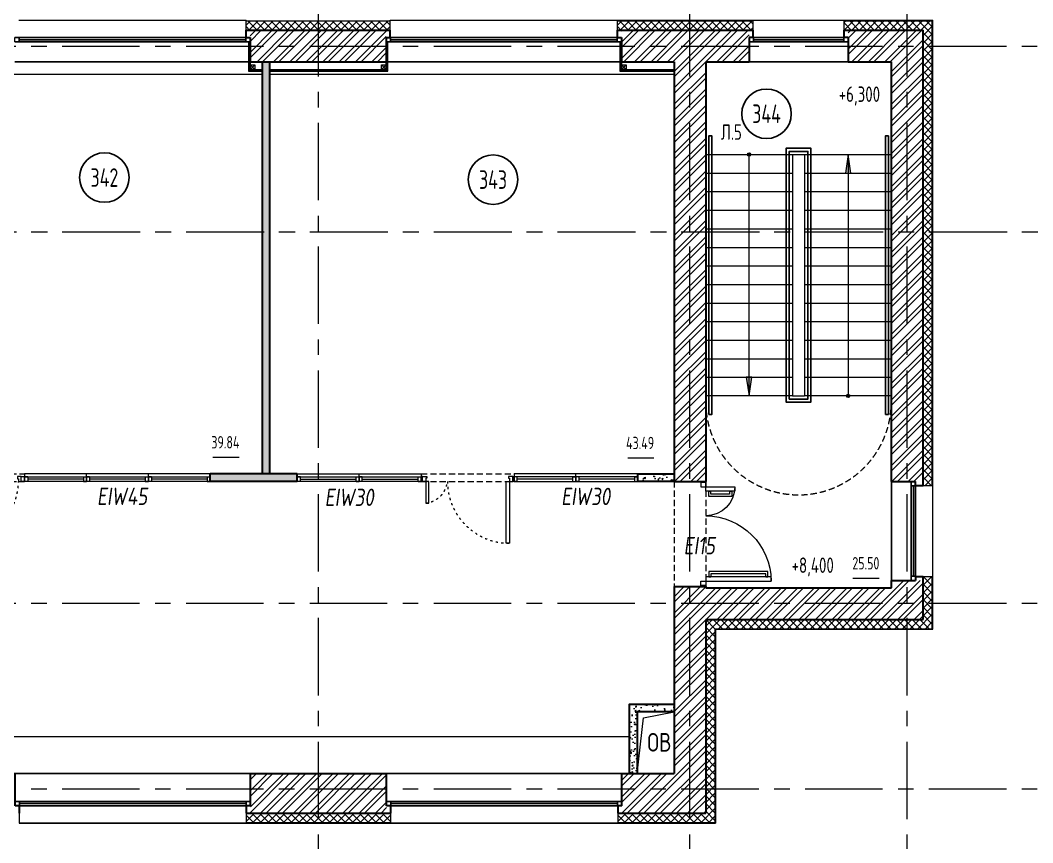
# Model space of a CAD drawing. Header units: millimetres. Extents: x -265044 to 366616, y 0 to 292181.
# Drawn here: x 100831 to 117185, y 114732 to 128021 of the extents above; entities that cross this region are included whole.
import ezdxf
from ezdxf import colors
from ezdxf.entities.mleader import LeaderData, LeaderLine
from ezdxf.enums import TextEntityAlignment as Align
from ezdxf.math import Vec2, Vec3

# ---------------------------------------------------------------- set-up
doc = ezdxf.new("R2010")
doc.units = ezdxf.units.MM
doc.header["$MEASUREMENT"] = 0
for name, pattern in [('ACAD_ISO03W100', [30, 12, -18]), ('ADSK_Штриховая_ш2 п1', [3, 2, -1]), ('CENTER', [2, 1.25, -0.25, 0.25, -0.25])]:
    doc.linetypes.add(name, pattern=pattern)
doc.layers.get('0').update_dxf_attribs({"color": 250, "lineweight": 9})
for name, color, linetype, lineweight in [('_0', 250, 'Continuous', 9), ('АР_Витраж', 4, 'Continuous', 15), ('АР_Двери', 5, 'Continuous', 18), ('АР_Лестницы', 250, 'Continuous', 15), ('АР_Лестницы ограждение', 94, 'Continuous', 25), ('АР_Маркер экспликации', 239, 'Continuous', 13), ('АР_Навесной фасад', 5, 'Continuous', 5), ('АР_Номер помещения', 1, 'Continuous', 25), ('АР_Оси', 193, 'Continuous', 9), ('АР_Отметки', 250, 'Continuous', 15), ('АР_Перегородки газоблок', 165, 'Continuous', 30), ('АР_Перегородки газоблок_Штрих', 165, 'Continuous', 5), ('АР_Подоконники', 163, 'Continuous', 9), ('АР_Помещения_площадь', 19, 'Continuous', 9), ('АР_Сущ Несущая стена', 202, 'Continuous', 30), ('АР_тонкая линия', 250, 'Continuous', 0), ('АР_Утеплитель', 250, 'Continuous', 9), ('АР_Штриховка кирпич', 250, 'Continuous', 9), ('Подвал', 250, 'Continuous', 30), ('ТХ_мебель_стац', 250, 'Continuous', 13)]:
    doc.layers.add(name, color=color, linetype=linetype, lineweight=lineweight)
doc.layers.add('АР_новое окно', color=160, linetype='Continuous')
doc.layers.add('АР_Отверстия', color=251, linetype='Continuous')
doc.layers.add('АР_ПБ_Двери', color=7, linetype='Continuous', lineweight=15, true_color=0xdb0000)
doc.styles.add('ICOCPEUR', font='isocpeur.ttf')
doc.styles.add('ISOCPEUR', font='isocpeur.ttf', dxfattribs={"width": 0.7})
doc.styles.get("Standard").update_dxf_attribs({"font": 'isocpeur.ttf'})
doc.styles.add('Архитект', font='isocpeur.ttf', dxfattribs={"width": 0.8, "oblique": 8})
pattern_1 = [(45, (-893737.25, 164426.86), (-132.58252, 132.58252), []), (45, (-893648.86, 164426.86), (-132.58252, 132.58252), [])]
pattern_2 = [(50, (0, 0), (215.17805, -18.82564), [22.5, -247.5]), (355, (0, 0), (-41.6254, 225.65764), [18, -198]), (100.45144, (17.93, -1.57), (173.55265, 206.832), [19.12206, -210.34263]), (46.1842, (0, 60), (320.1724, -49.6558), [33.75, -371.25]), (96.63564, (26.68, 55.86), (280.3986, 292.2356), [28.6831, -315.5141]), (351.18416, (0, 60), (280.3986, 292.2356), [27, -297]), (21, (30, 45), (179.07212, -120.78567), [22.5, -247.5]), (326, (30, 45), (72.9946, 217.545), [18, -198]), (71.45144, (44.92, 34.93), (252.06671, 96.75935), [19.12206, -210.34263]), (37.5, (0, 0), (3.647957, 99.868156), [0, -195.6, 0, -201, 0, -198.75]), (7.5, (0, 0), (78.92086, 118.323514), [0, -114.6, 0, -191.1, 0, -75.75]), (327.5, (-66.9, 0), (160.14673, -6.76646), [0, -75, 0, -234, 0, -310.5]), (317.5, (-96.9, 0), (174.95585, 30.0315), [0, -97.5, 0, -155.4, 0, -220.5])]

# ---------------------------------------------------------------- blocks, each defined once
blk = doc.blocks.new('*U156')
at = {"layer": 'АР_новое окно', "color": 8, "lineweight": 20}
for p, q in [((0, 3800), (-70, 3800)), ((0, 0), (-70, 0))]:
    blk.add_line(p, q, dxfattribs=at)
at = {"layer": 'АР_новое окно', "color": 8}
for p, q in [((-70, 3800), (-70, 0)), ((-70, 0), (-70, 3800)), ((0, 3800), (0, 0)), ((0, 3730), (-70, 3730)), ((-35, 3730), (-35, 70)), ((0, 70), (-70, 70))]:
    blk.add_line(p, q, dxfattribs=at)
blk = doc.blocks.new('*U158')
at = {"layer": 'АР_новое окно', "color": 8, "lineweight": 20}
for p, q in [((0, 1600), (-70, 1600)), ((0, 0), (-70, 0))]:
    blk.add_line(p, q, dxfattribs=at)
at = {"layer": 'АР_новое окно', "color": 8}
for p, q in [((-70, 1600), (-70, 0)), ((-70, 0), (-70, 1600)), ((0, 1530), (-70, 1530)), ((-35, 1530), (-35, 70)), ((0, 1600), (0, 0)), ((0, 70), (-70, 70))]:
    blk.add_line(p, q, dxfattribs=at)
blk = doc.blocks.new('блок новое окно')
at = {"layer": 'АР_Навесной фасад', "color": 8, "ltscale": 100}
for points in [[(65, -640), (65, -800)], [(3735, -640), (3735, -800)]]:
    blk.add_lwpolyline(points, dxfattribs=at)
at = {"layer": 'АР_новое окно', "color": 8, "ltscale": 100}
for p, q in [((3800, 0), (0, 0)), ((3735, -521), (0, -521))]:
    blk.add_line(p, q, dxfattribs=at)
blk.add_lwpolyline([(65, -800), (3735, -800)], dxfattribs=at)
at = {"layer": 'АР_Сущ Несущая стена', "color": 8, "ltscale": 100}
for p, q in [((0, -521), (0, 0)), ((3800, -521), (3800, 0)), ((65, -521), (0, -521)), ((65, -521), (65, -640)), ((3800, -521), (3735, -521)), ((3735, -521), (3735, -640))]:
    blk.add_line(p, q, dxfattribs=at)
at = {"layer": 'АР_новое окно', "color": 8, "ltscale": 100, "xscale": -1, "rotation": 90}
blk.add_blockref('*U156', (3800, -521), dxfattribs=at)
blk = doc.blocks.new('*U108')
at = {"color": 8, "linetype": 'ByBlock'}
for p, q in [((0, 0), (0, -74)), ((50, 0), (0, 0)), ((0, -74), (0, 0)), ((1000, 0), (0, 0)), ((50, -74), (0, -74)), ((0, -74), (1000, -74)), ((50, 0), (50, -74)), ((950, 0), (50, 0)), ((50, -37), (950, -37)), ((50, -74), (950, -74)), ((950, 0), (1000, 0)), ((950, 0), (950, -74)), ((950, -74), (1000, -74)), ((1000, 0), (1000, -74)), ((1000, -74), (1000, 0))]:
    blk.add_line(p, q, dxfattribs=at)
blk = doc.blocks.new('*U201')
at = {"color": 8}
blk.add_lwpolyline([(-100, 80), (-100, 1010), (-140, 1010), (-140, 80)], close=True, dxfattribs=at)
for points in [[(-1130, 0), (-1130, 80), (-1075, 80), (-1075, 0), (-1130, 0)], [(-1075, 80), (-1075, 0), (-1015, 0), (-1015, 40), (-1030, 40), (-1030, 80), (-1075, 80)], [(-55, 80), (-55, 0), (-115, 0), (-115, 40), (-100, 40), (-100, 80), (-55, 80)], [(0, 0), (0, 80), (-55, 80), (-55, 0), (0, 0)]]:
    blk.add_lwpolyline(points, dxfattribs=at)
at = {"color": 8, "linetype": 'ACAD_ISO03W100', "ltscale": 3}
blk.add_arc((-100, 80), 930, 90, 180, dxfattribs=at)
blk = doc.blocks.new('*U217')
at = {"layer": 'АР_Номер помещения', "color": 8}
blk.add_circle((-20696, 879), 400, dxfattribs=at)
at = {"layer": 'АР_Помещения_площадь', "color": 8}
blk.add_line((-18520, -3645), (-18942, -3645), dxfattribs=at)
at = {"color": 8, "style": 'ISOCPEUR', "width": 0.7, "flags": 1}
blk.add_attdef('КАТЕГОРИЯ', (-499, -2092), '', height=250, dxfattribs=at)
at = {"layer": 'АР_Номер помещения', "color": 8, "style": 'ISOCPEUR', "width": 0.7}
blk.add_attdef('НОМЕР_ПОМЕЩЕНИЯ', text='', height=300, dxfattribs=at).set_placement((-20696, 879), align=Align.MIDDLE_CENTER)
at = {"layer": 'АР_Помещения_площадь', "color": 8, "lineweight": 30, "width": 0.7, "flags": 104}
blk.add_attdef('ИМЯ_ПОМЕЩЕНИЯ', text='', height=100, dxfattribs=at).set_placement((158, 1217), align=Align.MIDDLE_CENTER)
at = {"layer": 'АР_Помещения_площадь', "color": 8, "style": 'ISOCPEUR', "width": 0.7}
blk.add_attdef('ПЛОЩАДЬ_ПОМЕЩЕНИЯ', text='', height=200, dxfattribs=at).set_placement((-18515, -3398), align=Align.MIDDLE_RIGHT)
blk = doc.blocks.new('*U218')
at = {"layer": 'АР_Номер помещения', "color": 8}
blk.add_circle((-19382, 846), 400, dxfattribs=at)
at = {"layer": 'АР_Помещения_площадь', "color": 8}
blk.add_line((-16785, -3656), (-17207, -3656), dxfattribs=at)
at = {"color": 8, "style": 'ISOCPEUR', "width": 0.7, "flags": 1}
blk.add_attdef('КАТЕГОРИЯ', (-499, -2092), '', height=250, dxfattribs=at)
at = {"layer": 'АР_Номер помещения', "color": 8, "style": 'ISOCPEUR', "width": 0.7}
blk.add_attdef('НОМЕР_ПОМЕЩЕНИЯ', text='', height=300, dxfattribs=at).set_placement((-19382, 846), align=Align.MIDDLE_CENTER)
at = {"layer": 'АР_Помещения_площадь', "color": 8, "lineweight": 30, "width": 0.7, "flags": 104}
blk.add_attdef('ИМЯ_ПОМЕЩЕНИЯ', text='', height=100, dxfattribs=at).set_placement((158, 1217), align=Align.MIDDLE_CENTER)
at = {"layer": 'АР_Помещения_площадь', "color": 8, "style": 'ISOCPEUR', "width": 0.7}
blk.add_attdef('ПЛОЩАДЬ_ПОМЕЩЕНИЯ', text='', height=200, dxfattribs=at).set_placement((-16780, -3409), align=Align.MIDDLE_RIGHT)
blk = doc.blocks.new('*U219')
at = {"layer": 'АР_Номер помещения', "color": 8}
blk.add_circle((-16724, 2632), 400, dxfattribs=at)
at = {"layer": 'АР_Помещения_площадь', "color": 8}
blk.add_line((-14907, -4877), (-15329, -4877), dxfattribs=at)
at = {"color": 8, "style": 'ISOCPEUR', "width": 0.7, "flags": 1}
blk.add_attdef('КАТЕГОРИЯ', (-499, -2092), '', height=250, dxfattribs=at)
at = {"layer": 'АР_Номер помещения', "color": 8, "style": 'ISOCPEUR', "width": 0.7}
blk.add_attdef('НОМЕР_ПОМЕЩЕНИЯ', text='', height=300, dxfattribs=at).set_placement((-16724, 2632), align=Align.MIDDLE_CENTER)
at = {"layer": 'АР_Помещения_площадь', "color": 8, "lineweight": 30, "width": 0.7, "flags": 104}
blk.add_attdef('ИМЯ_ПОМЕЩЕНИЯ', text='', height=100, dxfattribs=at).set_placement((158, 1217), align=Align.MIDDLE_CENTER)
at = {"layer": 'АР_Помещения_площадь', "color": 8, "style": 'ISOCPEUR', "width": 0.7}
blk.add_attdef('ПЛОЩАДЬ_ПОМЕЩЕНИЯ', text='', height=200, dxfattribs=at).set_placement((-14902, -4630), align=Align.MIDDLE_RIGHT)
blk = doc.blocks.new('Полуторная_на лестницу')
at = {"color": 8}
for points in [[(75, 80), (75, 1080), (125, 1080), (125, 80)], [(1375, 430), (1375, 80), (1425, 80), (1425, 430)]]:
    blk.add_lwpolyline(points, close=True, dxfattribs=at)
for points in [[(0, 0), (0, 80), (20, 80), (20, 0), (0, 0)], [(20, 80), (20, 0), (90, 0), (90, 30), (75, 30), (75, 80), (20, 80)], [(1480, 80), (1480, 0), (1410, 0), (1410, 30), (1425, 30), (1425, 80), (1480, 80)], [(1500, 0), (1500, 80), (1480, 80), (1480, 0), (1500, 0)]]:
    blk.add_lwpolyline(points, dxfattribs=at)
at = {"color": 8, "linetype": 'ACAD_ISO03W100', "ltscale": 3}
for centre, radius, start, end in [((75, 80), 1000, 0, 90), ((1465, 40), 392, 95.9075, 174.0925)]:
    blk.add_arc(centre, radius, start, end, dxfattribs=at)
blk = doc.blocks.new('*U111')
at = {"color": 8, "linetype": 'ByBlock'}
for p, q in [((0, 0), (0, -74)), ((50, 0), (0, 0)), ((0, -74), (0, 0)), ((1000, 0), (0, 0)), ((50, -74), (0, -74)), ((0, -74), (1000, -74)), ((50, 0), (50, -74)), ((950, 0), (50, 0)), ((50, -37), (950, -37)), ((50, -74), (950, -74)), ((950, 0), (1000, 0)), ((950, 0), (950, -74)), ((950, -74), (1000, -74)), ((1000, 0), (1000, -74)), ((1000, -74), (1000, 0))]:
    blk.add_line(p, q, dxfattribs=at)
blk = doc.blocks.new('_DotSmall')
at = {"color": 8, "linetype": 'ByBlock', "const_width": 0.5}
blk.add_lwpolyline([(-0.0625, 0, 1), (0.0625, 0, 1)], format="xyb", close=True, dxfattribs=at)
blk = doc.blocks.new('1700-2')
at = {"color": 8}
for points in [[(-471, 1443), (0, 1443), (0, 1513), (-471, 1513)], [(0, -13), (-1055, -13), (-1055, 57), (0, 57)]]:
    blk.add_lwpolyline(points, close=True, dxfattribs=at)
for points in [[(80, 1600), (0, 1600), (0, 1583), (80, 1583), (80, 1600)], [(0, 1583), (80, 1583), (80, 1513), (50, 1513), (50, 1513), (0, 1513), (0, 1583)], [(-386, 1443), (-421, 1443), (-421, 1358), (-50, 1358), (-50, 1443), (-85, 1443)], [(-386, 1443), (-386, 1393), (-85, 1393), (-85, 1443)], [(-970, 57), (-1005, 57), (-1005, 142), (-50, 142), (-50, 57), (-85, 57)], [(-970, 57), (-970, 107), (-85, 107), (-85, 57)], [(0, -83), (80, -83), (80, -13), (50, -13), (50, -13), (0, -13), (0, -83)], [(80, -100), (0, -100), (0, -83), (80, -83), (80, -100)]]:
    blk.add_lwpolyline(points, dxfattribs=at)
for centre, radius, start, end in [((0, 1513), 471, 180, 270), ((0, -13), 1055, 90, 180)]:
    blk.add_arc(centre, radius, start, end, dxfattribs=at)
blk = doc.blocks.new('A$Ce02d65bd')
at = {"color": 8, "ltscale": 100}
for points in [[(0, 0), (0, 75), (75, 75), (75, 0), (0, 0)], [(0, 0), (75, 75)], [(0, 75), (75, 0)]]:
    blk.add_lwpolyline(points, dxfattribs=at)
blk = doc.blocks.new('*U23')
h = blk.add_hatch(color=8)
h.dxf.hatch_style = 1
edge = h.paths.add_edge_path()
edge.add_arc((0, 0), 27.6, 359.64, 719.64)
h = blk.add_hatch(color=8)
h.dxf.hatch_style = 1
h.paths.add_polyline_path([(3600, -44), (3600, 44), (3900, 0)])
at = {"color": 8}
blk.add_line((3900, 0), (0, 0), dxfattribs=at)
blk.add_lwpolyline([(3600, 44), (3600, -44), (3900, 0), (3600, 44)], dxfattribs=at)
blk.add_circle((0, 0), 27.6, dxfattribs=at)

msp = doc.modelspace()

# ---------------------------------------------------------------- hatches: boundary and pattern name
at = {"layer": 'АР_Перегородки газоблок_Штрих', "ltscale": 100}
h = msp.add_hatch(dxfattribs=at)
h.set_pattern_fill('AR-CONC', color=8, scale=30)
h.set_pattern_definition(pattern_2)
h.paths.add_polyline_path([(104863, 127350.7), (104743, 127350.7), (104743.2, 121915.6), (104743, 121915.6), (104743, 120690.7), (103901.2, 120690.7), (103901.2, 120570.8), (105306.3, 120570.7), (105306.3, 120690.7), (104863, 120690.7)])
h = msp.add_hatch(dxfattribs=at)
h.set_pattern_fill('AR-CONC', color=8, scale=30)
h.set_pattern_definition(pattern_2)
h.paths.add_polyline_path([(110806.3, 120690.7), (111392.4, 120690.7), (111392.4, 120570.7), (110806.3, 120570.7)])
h = msp.add_hatch(dxfattribs=at)
h.set_pattern_fill('AR-CONC', color=8, scale=30)
h.set_pattern_definition(pattern_2)
h.paths.add_polyline_path([(110672.9, 115850.7), (110792.9, 115850.7), (110792.9, 116849.3), (111392.4, 116849.3), (111392.4, 116969.3), (110672.9, 116969.3)])
at = {"layer": 'АР_Утеплитель', "ltscale": 100}
h = msp.add_hatch(dxfattribs=at)
h.set_pattern_fill('ANSI37', color=8, scale=700)
h.set_pattern_definition([(45, (-871562.575, 163752.83), (-61.871843, 61.871843), []), (135, (-871562.575, 163752.83), (-61.871843, -61.871843), [])])
h.paths.add_polyline_path([(106807.4, 127860.7), (104477.4, 127860.7), (104477.4, 128010.7), (106807.4, 128010.7)])
h = msp.add_hatch(dxfattribs=at)
h.set_pattern_fill('ANSI37', color=8, scale=700)
h.set_pattern_definition([(45, (-865562.575, 163752.83), (-61.871843, 61.871843), []), (135, (-865562.575, 163752.83), (-61.871843, -61.871843), [])])
h.paths.add_polyline_path([(112667.4, 127860.7), (110477.4, 127860.7), (110477.4, 128010.7), (112667.4, 128010.7)])
h = msp.add_hatch(dxfattribs=at)
h.set_pattern_fill('ANSI37', color=8, scale=700, angle=90)
h.set_pattern_definition([(135, (66740.25, -855534.29), (-61.871843, -61.871843), []), (225, (66740.25, -855534.29), (61.871843, -61.871843), [])])
h.paths.add_polyline_path([(115412.4, 127860.7), (115412.4, 120505.7), (115562.4, 120505.7), (115562.4, 128010.7), (114137.4, 128010.7), (114137.4, 127860.7)])
h = msp.add_hatch(dxfattribs=at)
h.set_pattern_fill('ANSI37', color=8, scale=700)
h.set_pattern_definition([(45, (-865557.575, 163882.83), (-61.871843, 61.871843), []), (135, (-865557.575, 163882.83), (-61.871843, -61.871843), [])])
h.paths.add_polyline_path([(111902.4, 115210.7), (110482.4, 115210.7), (110482.4, 115060.7), (112052.4, 115060.7), (112052.4, 118190.7), (115562.4, 118190.7), (115562.4, 119035.7), (115412.4, 119035.7), (115412.4, 118340.7), (111902.4, 118340.7)])
h = msp.add_hatch(dxfattribs=at)
h.set_pattern_fill('ANSI37', color=8, scale=700)
h.set_pattern_definition([(45, (-871557.575, 163882.83), (-61.871843, 61.871843), []), (135, (-871557.575, 163882.83), (-61.871843, -61.871843), [])])
h.paths.add_polyline_path([(106812.4, 115210.7), (104482.4, 115210.7), (104482.4, 115060.7), (106812.4, 115060.7)])
at = {"layer": 'АР_Штриховка кирпич', "ltscale": 100}
h = msp.add_hatch(dxfattribs=at)
h.set_pattern_fill('ANSI32', color=8, scale=500)
h.set_pattern_definition(pattern_1)
h.paths.add_polyline_path([(106742.4, 127860.7), (104542.4, 127860.7), (104542.4, 127350.7), (106742.4, 127350.7)])
h = msp.add_hatch(dxfattribs=at)
h.set_pattern_fill('ANSI32', color=8, scale=500)
h.set_pattern_definition(pattern_1)
h.paths.add_polyline_path([(112602.4, 127860.7), (110542.4, 127860.7), (110542.4, 127350.7), (111392.4, 127350.7), (111392.4, 120570.7), (111902.4, 120570.7), (111902.4, 127350.2), (112602.4, 127350.7)])
h = msp.add_hatch(dxfattribs=at)
h.set_pattern_fill('ANSI32', color=8, scale=500)
h.set_pattern_definition([(45, (-890227.25, 164426.86), (-132.58252, 132.58252), []), (45, (-890138.86, 164426.86), (-132.58252, 132.58252), [])])
h.paths.add_polyline_path([(115412.4, 127860.7), (114202.4, 127860.7), (114202.4, 127350.7), (114902.4, 127350.7), (114902.4, 120570.7), (115412.4, 120570.7), (115412.4, 127350.2)])
h = msp.add_hatch(dxfattribs=at)
h.set_pattern_fill('ANSI32', color=8, scale=500)
h.set_pattern_definition(pattern_1)
h.paths.add_polyline_path([(111902.4, 118340.7), (115412.4, 118340.7), (115412.4, 118970.7), (114902.4, 118970.7), (114902.4, 118850.7), (111902.4, 118850.7), (111902.4, 118870.7), (111392.4, 118870.7), (111392.4, 115850.7), (110547.4, 115850.7), (110547.4, 115210.7), (111902.4, 115210.7)])
h = msp.add_hatch(dxfattribs=at)
h.set_pattern_fill('ANSI32', color=8, scale=500)
h.set_pattern_definition(pattern_1)
h.paths.add_polyline_path([(106747.4, 115850.7), (104547.4, 115850.7), (104547.4, 115210.7), (106747.4, 115210.7)])

# ---------------------------------------------------------------- linework, layer by layer
at = {"color": 8}
for points in [[(104542.4, 127741.8), (104542.4, 127225), (104743, 127225)], [(110542.4, 127741.8), (110542.4, 127225), (111392.4, 127225)], [(104517.4, 127671.8), (104517.4, 127200), (104743, 127200)], [(104529.9, 127671.8), (104529.9, 127212.5), (104743, 127212.5)], [(104863, 127212.5), (106754.9, 127212.5), (106754.9, 127671.8)], [(104863, 127200), (106767.4, 127200), (106767.4, 127671.8)], [(104863, 127225), (106742.4, 127225), (106742.4, 127602.8)], [(110517.4, 127671.8), (110517.4, 127200), (111392.4, 127200)], [(110529.9, 127671.8), (110529.9, 127212.5), (111392.4, 127212.5)]]:
    msp.add_lwpolyline(points, dxfattribs=at)
at = {"layer": 'АР_Лестницы', "color": 8, "ltscale": 100}
for p, q in [((111902.4, 125851.4), (114899.4, 125851.4)), ((111902.4, 125551.4), (113302.4, 125551.4)), ((113502.4, 125551.4), (114902.4, 125551.4)), ((111902.4, 125251.4), (113302.4, 125251.4)), ((113502.4, 125251.4), (114902.4, 125251.4)), ((111902.4, 124951.4), (113302.4, 124951.4)), ((113502.4, 124951.4), (114902.4, 124951.4)), ((111902.4, 124651.4), (113302.4, 124651.4)), ((113502.4, 124651.4), (114902.4, 124651.4)), ((111902.4, 124351.4), (113302.4, 124351.4)), ((113502.4, 124351.4), (114902.4, 124351.4)), ((111902.4, 124051.4), (113302.4, 124051.4)), ((113502.4, 124051.4), (114902.4, 124051.4)), ((111902.4, 123751.4), (113302.4, 123751.4)), ((113502.4, 123751.4), (114902.4, 123751.4)), ((111902.4, 123451.4), (113302.4, 123451.4)), ((113502.4, 123451.4), (114902.4, 123451.4)), ((111902.4, 123151.4), (113302.4, 123151.4)), ((113502.4, 123151.4), (114902.4, 123151.4)), ((111902.4, 122851.4), (113302.4, 122851.4)), ((113502.4, 122851.4), (114902.4, 122851.4)), ((111902.4, 122551.4), (113302.4, 122551.4)), ((113502.4, 122551.4), (114902.4, 122551.4)), ((111902.4, 122251.4), (113302.4, 122251.4)), ((113502.4, 122251.4), (114902.4, 122251.4))]:
    msp.add_line(p, q, dxfattribs=at)
for points in [[(111902.4, 125851.4), (113302.4, 125851.4), (113302.4, 121951.4), (111902.4, 121951.4)], [(113504.4, 125851.4), (114899.4, 125851.4), (114899.4, 121951.4), (113504.4, 121951.4)]]:
    msp.add_lwpolyline(points, close=True, dxfattribs=at)
at = {"layer": 'АР_Лестницы ограждение', "color": 8, "ltscale": 100}
for points in [[(111952.3, 121652.2), (112002.3, 121652.2), (112002.3, 126151.4), (111952.3, 126151.4)], [(114803.7, 121652.2), (114853.7, 121652.2), (114853.7, 126151.4), (114803.7, 126151.4)]]:
    msp.add_lwpolyline(points, close=True, dxfattribs=at)
for points in [[(113200.6, 125951.7), (113200.6, 121955.8)], [(113602.4, 125851.4), (113602.4, 125951.7), (113200.6, 125951.7), (113200.6, 125846.9)], [(113602.4, 125951.7), (113602.4, 121851.1)], [(113250.6, 121955.8), (113250.6, 125901.7)], [(113552.4, 125851.4), (113552.4, 125901.7), (113250.6, 125901.7), (113250.6, 125846.9)], [(113552.4, 121901.1), (113552.4, 125901.7)], [(113602.4, 121951.4), (113602.4, 121851.1), (113200.6, 121851.5), (113200.6, 121956.2)], [(113552.4, 121951.4), (113552.4, 121901.1), (113250.6, 121901.1), (113250.6, 121955.8)]]:
    msp.add_lwpolyline(points, dxfattribs=at)
at = {"layer": 'АР_Навесной фасад', "color": 8, "ltscale": 100}
for p, q in [((104477.4, 128010.7), (106807.4, 128010.7)), ((110477.4, 128020.7), (115572.4, 128020.7)), ((110477.4, 128010.7), (112667.4, 128010.7)), ((114137.4, 128010.7), (115562.4, 128010.7)), ((115562.4, 120505.7), (115562.4, 128010.7)), ((115572.4, 120505.7), (115572.4, 128020.7)), ((115562.4, 118190.7), (115562.4, 119035.7)), ((115572.4, 118180.7), (115572.4, 119035.7)), ((112052.4, 118190.7), (115562.4, 118190.7)), ((112052.4, 118190.7), (112052.4, 115060.7)), ((112062.4, 118180.7), (115572.4, 118180.7)), ((112062.4, 118180.7), (112062.4, 115050.7)), ((104482.4, 115060.7), (106812.4, 115060.7)), ((104482.4, 115050.7), (106812.4, 115050.7)), ((110482.4, 115060.7), (112052.4, 115060.7)), ((110482.4, 115050.7), (112062.4, 115050.7))]:
    msp.add_line(p, q, dxfattribs=at)
for points in [[(100807.4, 128020.7), (104477.4, 128020.7)], [(104477.4, 127860.7), (104477.4, 128020.7)], [(106807.4, 127860.7), (106807.4, 128020.7)], [(106807.4, 128020.7), (110477.4, 128020.7)], [(110477.4, 127860.7), (110477.4, 128020.7)], [(112667.4, 127860.7), (112667.4, 128020.7)], [(114137.4, 127860.7), (114137.4, 128020.7)], [(115412.4, 120505.7), (115572.4, 120505.7)], [(115572.4, 119035.7), (115572.4, 120505.7)], [(115412.4, 119035.7), (115572.4, 119035.7)]]:
    msp.add_lwpolyline(points, dxfattribs=at)
at = {"layer": 'АР_новое окно', "color": 8}
for p, q in [((100742.4, 127350.7), (104542.4, 127350.7)), ((106742.4, 127350.7), (110542.4, 127350.7)), ((112602.4, 127350.7), (114202.4, 127350.7)), ((114902.4, 118970.7), (114902.4, 120570.7))]:
    msp.add_line(p, q, dxfattribs=at)
at = {"layer": 'АР_Оси', "color": 8, "linetype": 'CENTER', "ltscale": 1000}
for p, q in [((105642.4, 134363.2), (105642.4, 78630.8)), ((111642.4, 134363.2), (111642.4, 78630.8)), ((115152.4, 134363.2), (115152.4, 78630.8)), ((45508.7, 127600.7), (128687.1, 127600.7)), ((45508.7, 124600.7), (128687.1, 124600.7)), ((45518.9, 124601), (128697.3, 124601)), ((45508.7, 118600.7), (128687.1, 118600.7)), ((45508.7, 115600.7), (128687.1, 115600.7))]:
    msp.add_line(p, q, dxfattribs=at)
at = {"layer": 'АР_Перегородки газоблок', "color": 8, "ltscale": 100}
for p, q in [((104743, 120690.7), (104743, 127350.7)), ((104863, 120690.7), (104863, 127350.7)), ((105306.3, 120690.7), (103901.2, 120690.7)), ((105306.3, 120570.7), (105306.3, 120690.7)), ((105306.3, 120570.7), (103901.2, 120570.6))]:
    msp.add_line(p, q, dxfattribs=at)
for points in [[(103901.2, 120570.7), (103901.2, 120690.7)], [(111392.4, 120570.7), (110806.3, 120570.7), (110806.3, 120690.7), (111392.4, 120690.7)], [(110672.9, 115850.7), (110672.9, 116969.3), (111392.4, 116969.3)], [(111392.4, 116849.3), (110792.9, 116849.3), (110792.9, 115850.7)]]:
    msp.add_lwpolyline(points, dxfattribs=at)
at = {"layer": 'АР_Подоконники', "color": 8, "ltscale": 100}
for p, q in [((99702.3, 127150.7), (104743, 127150.7)), ((104863, 127150.7), (111392.4, 127150.7))]:
    msp.add_line(p, q, dxfattribs=at)
at = {"layer": 'АР_Сущ Несущая стена', "color": 8, "lineweight": 15, "ltscale": 100}
for p, q in [((100807.4, 127741.8), (104542.4, 127741.8)), ((106807.4, 127741.8), (110477.4, 127741.8)), ((115293.5, 118970.7), (115293.5, 120505.7))]:
    msp.add_line(p, q, dxfattribs=at)
at = {"layer": 'АР_Сущ Несущая стена', "color": 8, "ltscale": 100}
for p, q in [((104477.4, 127860.7), (106807.4, 127860.7)), ((104477.4, 127741.8), (104477.4, 127860.7)), ((104477.4, 127741.8), (104542.4, 127741.8)), ((104542.4, 127741.8), (104542.4, 127350.7)), ((106742.4, 127741.8), (106742.4, 127350.7)), ((106742.4, 127741.8), (106807.4, 127741.8)), ((106807.4, 127741.8), (106807.4, 127860.7)), ((110477.4, 127741.8), (110477.4, 127860.7)), ((110477.4, 127860.7), (112667.4, 127860.7)), ((110477.4, 127741.8), (110542.4, 127741.8)), ((110542.4, 127741.8), (110542.4, 127350.7)), ((112602.4, 127741.8), (112602.4, 127350.7)), ((112667.4, 127741.8), (112602.4, 127741.8)), ((112667.4, 127741.8), (112667.4, 127860.7)), ((114137.4, 127860.7), (115412.4, 127860.7)), ((114137.4, 127741.8), (114137.4, 127860.7)), ((114202.4, 127741.8), (114137.4, 127741.8)), ((114202.4, 127741.8), (114202.4, 127350.7)), ((115412.4, 120505.7), (115412.4, 127860.7)), ((104542.4, 127350.7), (106742.4, 127350.7)), ((110542.4, 127350.7), (111392.4, 127350.7)), ((111392.4, 127350.7), (111392.4, 120570.7)), ((111902.4, 127350.7), (111902.4, 120570.7)), ((111902.4, 127350.7), (112602.4, 127350.7)), ((114202.4, 127350.7), (114902.4, 127350.7)), ((114902.4, 120570.7), (114902.4, 127350.7)), ((111392.4, 120570.7), (111902.4, 120570.7)), ((114902.4, 120570.7), (115293.5, 120570.7)), ((115293.5, 120505.7), (115412.4, 120505.7)), ((114902.4, 118850.7), (114902.4, 118970.7)), ((114902.4, 118970.7), (115293.5, 118970.7)), ((115293.5, 119035.7), (115412.4, 119035.7)), ((115412.4, 118340.7), (115412.4, 119035.7)), ((111392.4, 118870.7), (111392.4, 115850.7)), ((111392.4, 118870.7), (111902.4, 118870.7)), ((111902.4, 118870.7), (111902.4, 118850.7)), ((111902.4, 118850.7), (114902.4, 118850.7)), ((111902.4, 118340.7), (115412.4, 118340.7)), ((111902.4, 118340.7), (111902.4, 115210.7)), ((104547.4, 115850.7), (106747.4, 115850.7)), ((110547.4, 115850.7), (111392.4, 115850.7)), ((104482.4, 115210.7), (106812.4, 115210.7)), ((110482.4, 115210.7), (111902.4, 115210.7))]:
    msp.add_line(p, q, dxfattribs=at)
for points in [[(115293.5, 120505.7), (115293.5, 120570.7)], [(115293.5, 119035.7), (115293.5, 118970.7)]]:
    msp.add_lwpolyline(points, dxfattribs=at)
at = {"layer": 'АР_тонкая линия', "color": 8, "linetype": 'ADSK_Штриховая_ш2 п1', "ltscale": 50}
for p, q in [((99771.2, 120690.7), (100901.2, 120690.8)), ((107305.3, 120690.8), (108806.3, 120690.8)), ((99771.2, 120570.7), (100901.2, 120570.8)), ((107305.3, 120570.8), (108806.3, 120570.8)), ((111392.4, 120570.7), (111392.4, 118870.7)), ((111902.4, 120570.7), (111902.4, 118870.7))]:
    msp.add_line(p, q, dxfattribs=at)
at = {"layer": 'АР_тонкая линия', "color": 8, "ltscale": 100}
for p, q in [((100901.2, 120690.7), (100901.2, 120570.7)), ((103901.2, 120690.7), (100901.2, 120690.7))]:
    msp.add_line(p, q, dxfattribs=at)
for points in [[(101901.2, 120644.7), (101901.2, 120690.7)], [(102901.2, 120644.7), (102901.2, 120690.7)], [(105306.3, 120690.7), (107306.3, 120690.7), (107306.3, 120644.7)], [(106306.3, 120644.7), (106306.3, 120690.7)], [(110806.3, 120690.7), (108806.3, 120690.7), (108806.3, 120644.7)], [(109806.3, 120644.7), (109806.3, 120690.7)], [(110792.9, 115850.7), (110898.3, 116749), (111392.4, 116849.3)]]:
    msp.add_lwpolyline(points, dxfattribs=at)
at = {"layer": 'АР_тонкая линия', "color": 8, "linetype": 'ADSK_Штриховая_ш2 п1', "ltscale": 50}
msp.add_arc((113401.5, 121851.3), 1498.5, 179.99963, 0, dxfattribs=at)
at = {"layer": 'Подвал', "color": 8, "lineweight": 13, "ltscale": 500}
msp.add_line((113302.4, 121951.4), (113499.4, 121951.4), dxfattribs=at)
at = {"layer": 'ТХ_мебель_стац', "color": 8}
msp.add_lwpolyline([(81997.4, 116450.7), (110672.9, 116450.7), (110672.9, 115850.7), (81997.4, 115850.7)], close=True, dxfattribs=at)

# ---------------------------------------------------------------- block references
at = {"color": 8}
for p in [(100747.4, 115850.7), (106747.4, 115850.7)]:
    msp.add_blockref('блок новое окно', p, dxfattribs=at)
at = {"layer": '_0', "color": 8, "lineweight": -3, "ltscale": 500}
for p in [(104542.4, 127225), (106667.4, 127225), (110542.4, 127225)]:
    msp.add_blockref('A$Ce02d65bd', p, dxfattribs=at)
at = {"layer": 'АР_Витраж', "color": 8, "ltscale": 100, "xscale": -1}
for name, p, rotation in [('*U108', (101901.2, 120644.7), 0.0001519656341564257), ('*U108', (102901.2, 120644.7), 0.0001519656341564257), ('*U108', (103901.2, 120644.7), 0.0001519656341564257), ('*U111', (105306.3, 120570.7), 180.0001519656341), ('*U111', (106306.3, 120570.7), 180.0001519656341)]:
    msp.add_blockref(name, p, dxfattribs=dict(at, rotation=rotation))
at = {"layer": 'АР_Витраж', "color": 8, "ltscale": 100, "rotation": 179.9998480343659}
for p in [(109806.3, 120570.7), (110806.3, 120570.7)]:
    msp.add_blockref('*U111', p, dxfattribs=at)
at = {"layer": 'АР_Двери', "color": 8, "rotation": 180}
for name, p in [('*U201', (99771.2, 120650.7)), ('Полуторная_на лестницу', (108806.3, 120650.7))]:
    msp.add_blockref(name, p, dxfattribs=at)
at = {"layer": 'АР_Двери', "color": 8, "lineweight": 30, "ltscale": 100, "xscale": -1}
msp.add_blockref('1700-2', (111902.4, 118970.7), dxfattribs=at)
at = {"layer": 'АР_Лестницы', "color": 8, "ltscale": 75}
for p, rotation in [((112602.4, 125851.4), 269.9999999999999), ((114202.4, 121951.4), 89.99999999999993)]:
    msp.add_blockref('*U23', p, dxfattribs=dict(at, rotation=rotation))
at = {"layer": 'АР_Маркер экспликации', "color": 8}
ref = msp.add_blockref('*U219', (129609.1, 123877.5), dxfattribs=at)
ref.add_attrib('НОМЕР_ПОМЕЩЕНИЯ', '344', dxfattribs={"layer": 'АР_Номер помещения', "color": 8, "height": 300, "style": 'ISOCPEUR', "width": 0.7}).set_placement((112885.1, 126509.8), align=Align.MIDDLE_CENTER)
ref.add_attrib('ПЛОЩАДЬ_ПОМЕЩЕНИЯ', '25.50', dxfattribs={"layer": 'АР_Помещения_площадь', "color": 8, "height": 200, "style": 'ISOCPEUR', "width": 0.7}).set_placement((114707.4, 119247.5), align=Align.MIDDLE_RIGHT)
ref = msp.add_blockref('*U217', (122886.2, 124599.9), dxfattribs=at)
ref.add_attrib('НОМЕР_ПОМЕЩЕНИЯ', '342', dxfattribs={"layer": 'АР_Номер помещения', "color": 8, "height": 300, "style": 'ISOCPEUR', "width": 0.7}).set_placement((102190.5, 125478.7), align=Align.MIDDLE_CENTER)
ref.add_attrib('ПЛОЩАДЬ_ПОМЕЩЕНИЯ', '39.84', dxfattribs={"layer": 'АР_Помещения_площадь', "color": 8, "height": 200, "style": 'ISOCPEUR', "width": 0.7}).set_placement((104371.5, 121201.9), align=Align.MIDDLE_RIGHT)
ref = msp.add_blockref('*U218', (127849.2, 124599.9), dxfattribs=at)
ref.add_attrib('НОМЕР_ПОМЕЩЕНИЯ', '343', dxfattribs={"layer": 'АР_Номер помещения', "color": 8, "height": 300, "style": 'ISOCPEUR', "width": 0.7}).set_placement((108467.5, 125445.5), align=Align.MIDDLE_CENTER)
ref.add_attrib('ПЛОЩАДЬ_ПОМЕЩЕНИЯ', '43.49', dxfattribs={"layer": 'АР_Помещения_площадь', "color": 8, "height": 200, "style": 'ISOCPEUR', "width": 0.7}).set_placement((111069.3, 121190.5), align=Align.MIDDLE_RIGHT)
at = {"layer": 'АР_новое окно', "color": 8, "xscale": -1}
for name, p, rotation in [('*U156', (104542.4, 127671.8), 90), ('*U156', (110542.4, 127671.8), 90), ('*U158', (114202.4, 127671.8), 90), ('*U158', (115293.5, 120570.7), 180)]:
    msp.add_blockref(name, p, dxfattribs=dict(at, rotation=rotation))

# ---------------------------------------------------------------- texts
at = {"layer": 'АР_Отверстия', "color": 8, "ltscale": 100, "insert": (111153.3, 116354.9), "char_height": 300, "attachment_point": 5, "line_spacing_factor": 0.7, "style": 'ICOCPEUR'}
msp.add_mtext('\\A1;{\\W0.8;ОВ}', dxfattribs=at)
at = {"layer": 'АР_ПБ_Двери', "color": 8, "lineweight": 35, "style": 'Архитект', "oblique": 8, "width": 0.8}
for s, p in [('EIW45', (102071, 120189.2)), ('EIW30', (105749, 120172.6)), ('EIW30', (109568.5, 120187.1)), ('EI15', (111546.4, 119391.7))]:
    msp.add_text(s, height=280, dxfattribs=at).set_placement(p)

# ---------------------------------------------------------------- leaders
at = {"layer": 'АР_Отметки', "color": 8}
ml = msp.add_multileader_mtext('Standard', dxfattribs=at)
ml.set_content('Л.4', color=8, style='ISOCPEUR')
ml.set_leader_properties(color=8, linetype='Continuous', lineweight=-1)
ml.set_arrow_properties(name='DOTSMALL')
ml.build(insert=Vec2(0, 0))
ml.multileader.update_dxf_attribs({"has_text_frame": 1, "text_left_attachment_type": 4, "text_right_attachment_type": 4, "dogleg_length": 100, "arrow_head_size": 180})
ctx = ml.context
ctx.base_point, ctx.char_height, ctx.arrow_head_size, ctx.landing_gap_size, ctx.plane_origin = Vec3(219850.4, 129601.6), 250, 180, 50, Vec3(247234.1, 117978.5)
ctx.left_attachment, ctx.right_attachment = 4, 4
notes = []
notes.append((ctx, [(0, (0, 0, 0), (0, 0), (1, 0), 1, [])]))
ctx.mtext.insert, ctx.mtext.width, ctx.mtext.line_spacing_style, ctx.mtext.flow_direction = Vec3(219900.4, 129934.9), 852.697, 2, 5
ml = msp.add_multileader_mtext('Standard', dxfattribs=at)
ml.set_content('+11,550', color=8, style='ISOCPEUR')
ml.set_leader_properties(color=8, linetype='Continuous', lineweight=-1)
ml.set_arrow_properties(name='DOTSMALL')
ml.build(insert=Vec2(0, 0))
ml.multileader.update_dxf_attribs({"has_text_frame": 1, "text_left_attachment_type": 4, "text_right_attachment_type": 4, "dogleg_length": 100, "arrow_head_size": 180})
ctx = ml.context
ctx.base_point, ctx.char_height, ctx.arrow_head_size, ctx.landing_gap_size, ctx.plane_origin = Vec3(219245.9, 128951.2), 250, 180, 50, Vec3(217084.7, 128360)
ctx.left_attachment, ctx.right_attachment = 4, 4
notes.append((ctx, [(0, (0, 0, 0), (0, 0), (1, 0), 1, [])]))
ctx.mtext.insert, ctx.mtext.width, ctx.mtext.line_spacing_style, ctx.mtext.flow_direction = Vec3(219295.9, 129284.5), 852.697, 2, 5
ml = msp.add_multileader_mtext('Standard', dxfattribs=at)
ml.set_content('+11,550', color=8, style='ISOCPEUR')
ml.set_leader_properties(color=8, linetype='Continuous', lineweight=-1)
ml.set_arrow_properties(name='DOTSMALL')
ml.build(insert=Vec2(0, 0))
ml.multileader.update_dxf_attribs({"has_text_frame": 1, "text_left_attachment_type": 4, "text_right_attachment_type": 4, "dogleg_length": 100, "arrow_head_size": 180})
ctx = ml.context
ctx.base_point, ctx.char_height, ctx.arrow_head_size, ctx.landing_gap_size, ctx.plane_origin = Vec3(219245.9, 128951.2), 250, 180, 50, Vec3(217084.7, 128360)
ctx.left_attachment, ctx.right_attachment = 4, 4
notes.append((ctx, [(0, (0, 0, 0), (0, 0), (1, 0), 1, [])]))
ctx.mtext.insert, ctx.mtext.width, ctx.mtext.line_spacing_style, ctx.mtext.flow_direction = Vec3(219295.9, 129284.5), 852.697, 2, 5
ml = msp.add_multileader_mtext('Standard', dxfattribs=at)
ml.set_content('+13,200', color=8, style='ISOCPEUR')
ml.set_leader_properties(color=8, linetype='Continuous', lineweight=-1)
ml.set_arrow_properties(name='DOTSMALL')
ml.build(insert=Vec2(0, 0))
ml.multileader.update_dxf_attribs({"has_text_frame": 1, "text_left_attachment_type": 4, "text_right_attachment_type": 4, "dogleg_length": 100, "arrow_head_size": 180})
ctx = ml.context
ctx.base_point, ctx.char_height, ctx.arrow_head_size, ctx.landing_gap_size, ctx.plane_origin = Vec3(224401.7, 128884.7), 250, 180, 50, Vec3(222084.7, 129105)
ctx.left_attachment, ctx.right_attachment = 4, 4
notes.append((ctx, [(0, (0, 0, 0), (0, 0), (1, 0), 1, [])]))
ctx.mtext.insert, ctx.mtext.width, ctx.mtext.line_spacing_style, ctx.mtext.flow_direction = Vec3(224451.7, 129218.1), 852.697, 2, 5
ml = msp.add_multileader_mtext('Standard', dxfattribs=at)
ml.set_content('+13,340', color=8, style='ISOCPEUR')
ml.set_leader_properties(color=8, linetype='Continuous', lineweight=-1)
ml.set_arrow_properties(name='DOTSMALL')
ml.build(insert=Vec2(0, 0))
ml.multileader.update_dxf_attribs({"has_text_frame": 1, "text_left_attachment_type": 4, "text_right_attachment_type": 4, "dogleg_length": 100, "arrow_head_size": 180})
ctx = ml.context
ctx.base_point, ctx.char_height, ctx.arrow_head_size, ctx.landing_gap_size, ctx.plane_origin = Vec3(224285.9, 127292.9), 250, 180, 50, Vec3(222767.1, 127587.8)
ctx.left_attachment, ctx.right_attachment = 4, 4
notes.append((ctx, [(0, (0, 0, 0), (0, 0), (1, 0), 1, [])]))
ctx.mtext.insert, ctx.mtext.width, ctx.mtext.line_spacing_style, ctx.mtext.flow_direction = Vec3(224335.9, 127626.3), 852.697, 2, 5
ml = msp.add_multileader_mtext('Standard', dxfattribs=at)
ml.set_content('+6,300', color=8, style='ISOCPEUR')
ml.set_leader_properties(color=8, linetype='Continuous', lineweight=-1)
ml.set_arrow_properties(name='DOTSMALL')
ml.build(insert=Vec2(0, 0))
ml.multileader.update_dxf_attribs({"has_text_frame": 1, "text_left_attachment_type": 4, "text_right_attachment_type": 4, "dogleg_length": 100, "arrow_head_size": 180})
ctx = ml.context
ctx.base_point, ctx.char_height, ctx.arrow_head_size, ctx.landing_gap_size, ctx.plane_origin = Vec3(114000.6, 126617.8), 250, 180, 50, Vec3(122344.4, 124376.9)
ctx.left_attachment, ctx.right_attachment = 4, 4
notes.append((ctx, [(0, (0, 0, 0), (0, 0), (1, 0), 1, [])]))
ctx.mtext.insert, ctx.mtext.width, ctx.mtext.line_spacing_style, ctx.mtext.flow_direction = Vec3(114050.6, 126951.1), 852.697, 2, 5
ml = msp.add_multileader_mtext('Standard', dxfattribs=at)
ml.set_content('Л.5', color=8, style='ISOCPEUR')
ml.set_leader_properties(color=8, linetype='Continuous', lineweight=-1)
ml.set_arrow_properties(name='DOTSMALL')
ml.build(insert=Vec2(0, 0))
ml.multileader.update_dxf_attribs({"has_text_frame": 1, "text_left_attachment_type": 4, "text_right_attachment_type": 4, "dogleg_length": 100, "arrow_head_size": 180})
ctx = ml.context
ctx.base_point, ctx.char_height, ctx.arrow_head_size, ctx.landing_gap_size, ctx.plane_origin = Vec3(112098.3, 126005.4), 250, 180, 50, Vec3(137881.2, 112284.8)
ctx.left_attachment, ctx.right_attachment = 4, 4
notes.append((ctx, [(0, (0, 0, 0), (0, 0), (1, 0), 1, [])]))
ctx.mtext.insert, ctx.mtext.width, ctx.mtext.line_spacing_style, ctx.mtext.flow_direction = Vec3(112148.3, 126338.7), 852.697, 2, 5
ml = msp.add_multileader_mtext('Standard', dxfattribs=at)
ml.set_content('+8,400', color=8, style='ISOCPEUR')
ml.set_leader_properties(color=8, linetype='Continuous', lineweight=-1)
ml.set_arrow_properties(name='DOTSMALL')
ml.build(insert=Vec2(0, 0))
ml.multileader.update_dxf_attribs({"has_text_frame": 1, "text_left_attachment_type": 4, "text_right_attachment_type": 4, "dogleg_length": 100, "arrow_head_size": 180})
ctx = ml.context
ctx.base_point, ctx.char_height, ctx.arrow_head_size, ctx.landing_gap_size, ctx.plane_origin = Vec3(113239.6, 119007.7), 250, 180, 50, Vec3(117207.8, 125886.4)
ctx.left_attachment, ctx.right_attachment = 4, 4
notes.append((ctx, [(0, (0, 0, 0), (0, 0), (1, 0), 1, [])]))
ctx.mtext.insert, ctx.mtext.width, ctx.mtext.line_spacing_style, ctx.mtext.flow_direction = Vec3(113289.6, 119341), 852.697, 2, 5
for ctx, leaders in notes:
    for number, flags, end, landing, length, lines in leaders:
        leader = LeaderData()
        leader.index, (leader.has_last_leader_line, leader.has_dogleg_vector, leader.attachment_direction) = number, flags
        leader.last_leader_point, leader.dogleg_vector, leader.dogleg_length = Vec3(end), Vec3(landing), length
        for number, points, colour, breaks in lines:
            line = LeaderLine()
            line.index, line.vertices, line.color, line.breaks = number, Vec3.list(points), colors.encode_raw_color(colour), breaks
            leader.lines.append(line)
        ctx.leaders.append(leader)

doc.saveas('drawing.dxf')
